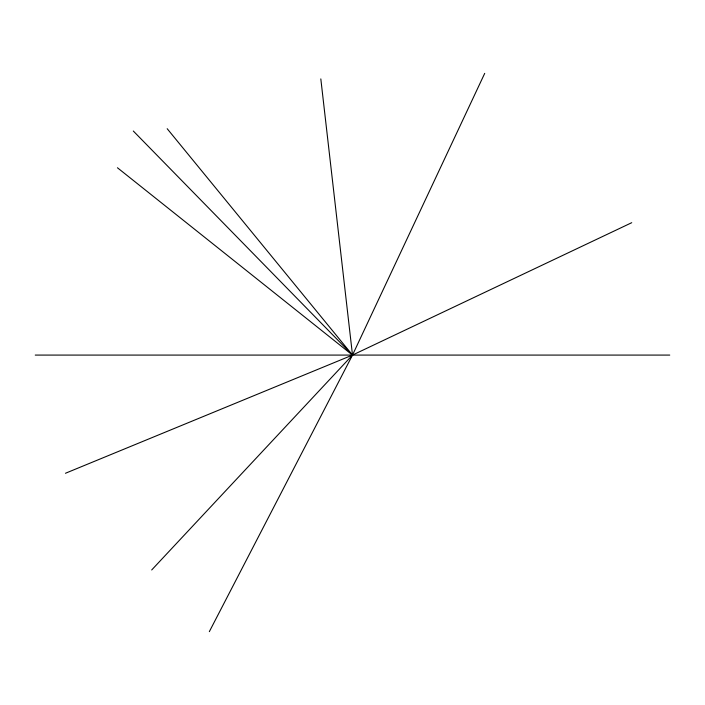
<?xml version="1.0" encoding="UTF-8"?>
<svg xmlns="http://www.w3.org/2000/svg" width="705" height="705" viewBox="0 0 705 705"><rect width="100%" height="100%" fill="white"/><g stroke="black" fill="none" stroke-linecap="round" stroke-linejoin="round"><path stroke-width="1.06" d="M209.332 631.645L352.5 355.082L484.714 73.355M151.698 569.966L352.5 355.082L631.733 222.692M65.45 473.266L352.5 355.082L320.819 78.907M35.25 355.082L669.75 355.082M117.444 167.764L352.5 355.082L167.182 128.707M133.307 131.024L352.5 355.082"/></g></svg>
